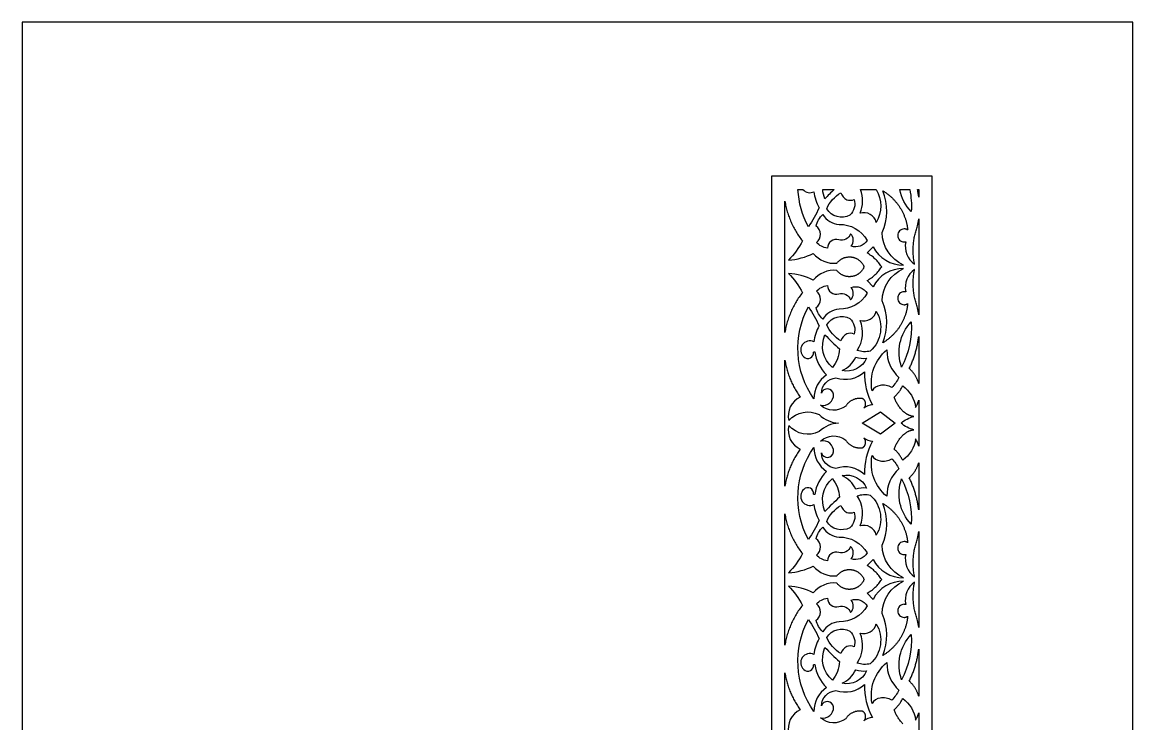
# Model space of a CAD drawing. Extents: x -415 to 415, y -1000 to 1000.
# Drawn here: x -415 to 415, y 476 to 1000 of the extents above; entities that cross this region are included whole.
import ezdxf

# ---------------------------------------------------------------- set-up
doc = ezdxf.new("R2010")
doc.units = 0
doc.header["$MEASUREMENT"] = 0
doc.layers.add('BITMAP_LAYER', color=18, linetype='CONTINUOUS')

msp = doc.modelspace()

# ---------------------------------------------------------------- linework, layer by layer
at = {"layer": 'BITMAP_LAYER'}
for points in [[(-415, -1000), (415, -1000), (415, 1000), (-415, 1000)], [(145, -885), (265, -885), (265, 885), (145, 885)], [(255, 869.31), (254.82, 870.74), (254.62, 872.17), (254.38, 873.59), (254.26, 874.29), (254.12, 875), (255, 875)], [(255, 730.09), (254.88, 730.5), (254.76, 730.9), (254.63, 731.3), (254.49, 731.7), (254.35, 732.1), (254.2, 732.49), (254.04, 732.88), (253.87, 733.27), (253.7, 733.65), (253.52, 734.03), (253.33, 734.41), (253.14, 734.78), (252.94, 735.15), (252.73, 735.52), (252.52, 735.88), (252.3, 736.24), (252.07, 736.59), (251.84, 736.94), (251.6, 737.29), (251.35, 737.63), (251.1, 737.97), (250.84, 738.3), (250.57, 738.63), (250.3, 738.96), (250.02, 739.28), (249.74, 739.59), (249.45, 739.9), (249.15, 740.21), (248.85, 740.51), (248.54, 740.8), (248.23, 741.09), (247.91, 741.38), (248.25, 742.08), (248.59, 742.79), (248.93, 743.51), (249.25, 744.22), (249.57, 744.94), (249.87, 745.67), (250.17, 746.39), (250.47, 747.12), (250.75, 747.85), (251.03, 748.59), (251.29, 749.33), (251.55, 750.07), (251.8, 750.81), (252.05, 751.56), (252.28, 752.3), (252.51, 753.05), (252.73, 753.81), (252.94, 754.56), (253.14, 755.32), (253.33, 756.08), (253.52, 756.84), (253.69, 757.6), (253.86, 758.37), (254.02, 759.14), (254.17, 759.9), (254.32, 760.68), (254.45, 761.45), (254.58, 762.22), (254.7, 763), (254.81, 763.78), (254.91, 764.55), (255, 765.33)], [(237.34, 700.56), (226.39, 692.22), (212.67, 700.56), (226.39, 708.91)], [(255, 635.79), (254.91, 636.57), (254.81, 637.35), (254.7, 638.13), (254.58, 638.9), (254.45, 639.68), (254.32, 640.45), (254.17, 641.22), (254.02, 641.99), (253.86, 642.76), (253.69, 643.52), (253.52, 644.29), (253.33, 645.05), (253.14, 645.81), (252.94, 646.56), (252.73, 647.32), (252.51, 648.07), (252.28, 648.82), (252.05, 649.57), (251.8, 650.32), (251.55, 651.06), (251.29, 651.8), (251.03, 652.54), (250.75, 653.27), (250.47, 654), (250.17, 654.73), (249.87, 655.46), (249.57, 656.18), (249.25, 656.9), (248.93, 657.62), (248.59, 658.33), (248.25, 659.04), (247.91, 659.75), (248.23, 660.03), (248.54, 660.32), (248.85, 660.62), (249.15, 660.92), (249.45, 661.22), (249.74, 661.53), (250.02, 661.85), (250.3, 662.17), (250.57, 662.49), (250.84, 662.82), (251.1, 663.16), (251.35, 663.49), (251.6, 663.84), (251.84, 664.18), (252.07, 664.53), (252.3, 664.89), (252.52, 665.25), (252.73, 665.61), (252.94, 665.98), (253.14, 666.35), (253.33, 666.72), (253.52, 667.1), (253.7, 667.48), (253.87, 667.86), (254.04, 668.25), (254.2, 668.63), (254.35, 669.03), (254.49, 669.42), (254.63, 669.82), (254.76, 670.22), (254.88, 670.63), (255, 671.03)], [(255, 496.57), (254.88, 496.98), (254.76, 497.38), (254.63, 497.78), (254.49, 498.18), (254.35, 498.58), (254.2, 498.97), (254.04, 499.36), (253.87, 499.74), (253.7, 500.13), (253.52, 500.51), (253.33, 500.89), (253.14, 501.26), (252.94, 501.63), (252.73, 501.99), (252.52, 502.36), (252.3, 502.72), (252.07, 503.07), (251.84, 503.42), (251.6, 503.77), (251.35, 504.11), (251.1, 504.45), (250.84, 504.78), (250.57, 505.11), (250.3, 505.44), (250.02, 505.76), (249.74, 506.07), (249.45, 506.38), (249.15, 506.69), (248.85, 506.99), (248.54, 507.28), (248.23, 507.57), (247.91, 507.86), (248.25, 508.56), (248.59, 509.27), (248.93, 509.99), (249.25, 510.7), (249.57, 511.42), (249.87, 512.15), (250.17, 512.87), (250.47, 513.6), (250.75, 514.33), (251.03, 515.07), (251.29, 515.81), (251.55, 516.55), (251.8, 517.29), (252.05, 518.03), (252.28, 518.78), (252.51, 519.53), (252.73, 520.28), (252.94, 521.04), (253.14, 521.8), (253.33, 522.56), (253.52, 523.32), (253.69, 524.08), (253.86, 524.85), (254.02, 525.61), (254.17, 526.38), (254.32, 527.15), (254.45, 527.93), (254.58, 528.7), (254.7, 529.48), (254.81, 530.25), (254.91, 531.03), (255, 531.81)]]:
    msp.add_lwpolyline(points, close=True, dxfattribs=at)
for points in [[(176.74, 873.39, 0.104328), (180.56, 861.42, -0.046557), (172.58, 847.22, -0.112357), (164.79, 875), (168.5, 875, 0.343414)], [(184.97, 868.07, -0.085335), (183.24, 875), (191.74, 875, 0.021657)], [(196.86, 872.6, 0.231072), (201.26, 867.44, 0.211684), (206.73, 867.69, -0.293727), (203.54, 855.96, -0.392189), (186.22, 860.65, -0.163302)], [(223.3, 850.5, 0.420521), (211.16, 857.38, 0.19841), (211.47, 875), (223.16, 875, -0.276216)], [(228.21, 874.09), (228.69, 873.79), (229.18, 873.49), (229.65, 873.18), (230.12, 872.86), (230.59, 872.54), (231.05, 872.21), (231.51, 871.87), (231.96, 871.53), (232.4, 871.18), (232.84, 870.83), (233.27, 870.47), (233.7, 870.11), (234.12, 869.73), (234.53, 869.36), (234.94, 868.97), (235.35, 868.59), (235.74, 868.19), (236.13, 867.79), (236.52, 867.39), (236.9, 866.98), (237.27, 866.57), (237.64, 866.15), (238, 865.72), (238.35, 865.29), (238.7, 864.86), (239.04, 864.42), (239.38, 863.97), (239.71, 863.52), (240.03, 863.07), (240.34, 862.61), (240.65, 862.15), (240.95, 861.68), (241.25, 861.21), (241.54, 860.73), (241.82, 860.25), (242.09, 859.77), (242.36, 859.28), (242.62, 858.79), (242.88, 858.29), (243.12, 857.8), (243.36, 857.29), (243.59, 856.79), (243.82, 856.28), (244.04, 855.76), (244.25, 855.24), (244.45, 854.72), (244.65, 854.2), (244.84, 853.67), (245.02, 853.14), (245.19, 852.61), (245.36, 852.07), (245.51, 851.54), (245.66, 850.99), (245.81, 850.45), (245.94, 849.9), (246.07, 849.35), (246.19, 848.8), (246.3, 848.25), (246.4, 847.69), (246.5, 847.13), (246.59, 846.57), (246.66, 846.01), (246.74, 845.44), (246.8, 844.87), (246.5, 845.05), (246.2, 845.2), (245.88, 845.33), (245.56, 845.43), (245.22, 845.52), (244.89, 845.58), (244.54, 845.61), (244.2, 845.63, 0.414214), (239.33, 840.76, 0.414214), (244.2, 835.9), (244.47, 835.9), (244.74, 835.93), (245.01, 835.96), (245.27, 836.02, 0.297221), (251.95, 819.23), (251.77, 820.13), (251.6, 821.03), (251.45, 821.93), (251.32, 822.83), (251.2, 823.74), (251.1, 824.65), (251.01, 825.55), (250.95, 826.46), (250.89, 827.37), (250.86, 828.28), (250.84, 829.19), (250.84, 830.1), (250.85, 831), (250.88, 831.91), (250.93, 832.82), (251, 833.72), (251.08, 834.63), (251.17, 835.53), (251.28, 836.43), (251.41, 837.33), (251.56, 838.22), (251.72, 839.12), (251.9, 840.01), (252.09, 840.9), (252.3, 841.78), (252.52, 842.66), (252.77, 843.54), (253.02, 844.42), (253.3, 845.29), (253.59, 846.16), (253.89, 847.02), (254.22, 847.88), (254.45, 849.18), (254.66, 850.48), (254.84, 851.78), (255, 853.09), (255, 817.32), (255, 817.32), (255, 817.32), (255, 781.56), (254.84, 782.86), (254.66, 784.17), (254.45, 785.47), (254.22, 786.77), (253.89, 787.63), (253.59, 788.49), (253.3, 789.36), (253.02, 790.23), (252.77, 791.1), (252.52, 791.98), (252.3, 792.87), (252.09, 793.75), (251.9, 794.64), (251.72, 795.53), (251.56, 796.42), (251.41, 797.32), (251.28, 798.22), (251.17, 799.12), (251.08, 800.02), (251, 800.93), (250.93, 801.83), (250.88, 802.74), (250.85, 803.64), (250.84, 804.55), (250.84, 805.46), (250.86, 806.37), (250.89, 807.28), (250.95, 808.19), (251.01, 809.09), (251.1, 810), (251.2, 810.91), (251.32, 811.81), (251.45, 812.72), (251.6, 813.62), (251.77, 814.52), (251.95, 815.42, 0.297221), (245.27, 798.63), (245.01, 798.68), (244.74, 798.72), (244.47, 798.74), (244.2, 798.75, 0.414214), (239.33, 793.89, 0.414214), (244.2, 789.02), (244.54, 789.03), (244.89, 789.07), (245.22, 789.13), (245.56, 789.21), (245.88, 789.32), (246.2, 789.45), (246.5, 789.6), (246.8, 789.77), (246.74, 789.21), (246.66, 788.64), (246.59, 788.08), (246.5, 787.52), (246.4, 786.96), (246.3, 786.4), (246.19, 785.85), (246.07, 785.29), (245.94, 784.74), (245.81, 784.2), (245.66, 783.65), (245.51, 783.11), (245.36, 782.57), (245.19, 782.04), (245.02, 781.5), (244.84, 780.97), (244.65, 780.45), (244.45, 779.92), (244.25, 779.4), (244.04, 778.89), (243.82, 778.37), (243.59, 777.86), (243.36, 777.36), (243.12, 776.85), (242.88, 776.35), (242.62, 775.86), (242.36, 775.37), (242.09, 774.88), (241.82, 774.39), (241.54, 773.91), (241.25, 773.44), (240.95, 772.97), (240.65, 772.5), (240.34, 772.04), (240.03, 771.58), (239.71, 771.13), (239.38, 770.68), (239.04, 770.23), (238.7, 769.79), (238.35, 769.36), (238, 768.93), (237.64, 768.5), (237.27, 768.08), (236.9, 767.67), (236.52, 767.26), (236.13, 766.85), (235.74, 766.45), (235.35, 766.06), (234.94, 765.67), (234.53, 765.29), (234.12, 764.91), (233.7, 764.54), (233.27, 764.18), (232.84, 763.82), (232.4, 763.46), (231.96, 763.12), (231.51, 762.77), (231.05, 762.44), (230.59, 762.11), (230.12, 761.79), (229.65, 761.47), (229.18, 761.16), (228.69, 760.86), (228.21, 760.56, 0.201358), (227.73, 791.79, -0.293471), (243.65, 816.01, 0.28506), (220.98, 802.45), (216.45, 806.98), (217.27, 807.46), (218.07, 807.98), (218.85, 808.51), (219.62, 809.07), (220.37, 809.64), (221.1, 810.24), (221.82, 810.86), (222.51, 811.51), (223.18, 812.17), (223.84, 812.85), (224.48, 813.55), (225.09, 814.27), (225.68, 815), (226.26, 815.76), (226.81, 816.53), (227.34, 817.32), (227.34, 817.32), (227.34, 817.32), (226.81, 818.11), (226.26, 818.89), (225.68, 819.64), (225.09, 820.38), (224.48, 821.1), (223.84, 821.8), (223.18, 822.48), (222.51, 823.14), (221.82, 823.78), (221.1, 824.4), (220.37, 825), (219.62, 825.58), (218.85, 826.14), (218.07, 826.67), (217.27, 827.18), (216.45, 827.67), (220.98, 832.2, 0.28506), (243.65, 818.64, -0.293471), (227.73, 842.85, 0.201358)], [(249.45, 858.55, -0.144687), (240.9, 875), (248.33, 875, -0.063922)], [(155, 866.41), (155.17, 865.4), (155.36, 864.39), (155.56, 863.38), (155.78, 862.38), (156.02, 861.39), (156.27, 860.39), (156.53, 859.41), (156.82, 858.42), (157.11, 857.44), (157.42, 856.47), (157.75, 855.5), (158.1, 854.54), (158.45, 853.58), (158.83, 852.63), (159.22, 851.68), (159.62, 850.74), (160.04, 849.81), (160.47, 848.88), (160.92, 847.96), (161.39, 847.04), (161.86, 846.13), (162.36, 845.23), (162.86, 844.34), (163.39, 843.45), (163.92, 842.58), (164.47, 841.71), (165.04, 840.84), (165.62, 839.99), (166.21, 839.14), (166.82, 838.31), (167.44, 837.48), (168.08, 836.66, -0.078206), (157.74, 822.32, 0.099058), (176.23, 827.36, 0.253489), (193.84, 820.05), (194.11, 820.38), (194.38, 820.71), (194.66, 821.02), (194.95, 821.32), (195.24, 821.6), (195.54, 821.87), (195.85, 822.13), (196.17, 822.38), (196.49, 822.61), (196.82, 822.84), (197.15, 823.04), (197.49, 823.24), (197.83, 823.43), (198.18, 823.6), (198.53, 823.76), (198.88, 823.9), (199.24, 824.04), (199.6, 824.16), (199.97, 824.27), (200.33, 824.37), (200.7, 824.45), (201.07, 824.53), (201.45, 824.59), (201.82, 824.64), (202.2, 824.68), (202.57, 824.7), (202.95, 824.72), (203.32, 824.72), (203.7, 824.71), (204.07, 824.69), (204.45, 824.66), (204.82, 824.61), (205.19, 824.56), (205.56, 824.49), (205.93, 824.41), (206.29, 824.32), (206.65, 824.22), (207.01, 824.1), (207.37, 823.98), (207.72, 823.84), (208.06, 823.7), (208.41, 823.54), (208.74, 823.37), (209.08, 823.19), (209.41, 823), (209.73, 822.79), (210.04, 822.58), (210.35, 822.36), (210.66, 822.12), (210.95, 821.88), (211.24, 821.62), (211.52, 821.35), (211.79, 821.07), (212.06, 820.78), (212.31, 820.49), (212.56, 820.18), (212.8, 819.86), (213.03, 819.52), (213.25, 819.18), (213.46, 818.83), (213.66, 818.47), (213.84, 818.1), (214.02, 817.72), (214.18, 817.32), (214.02, 816.93), (213.84, 816.55), (213.66, 816.18), (213.46, 815.82), (213.25, 815.46), (213.03, 815.12), (212.8, 814.79), (212.56, 814.47), (212.31, 814.16), (212.06, 813.86), (211.79, 813.57), (211.52, 813.3), (211.24, 813.03), (210.95, 812.77), (210.66, 812.53), (210.35, 812.29), (210.04, 812.07), (209.73, 811.85), (209.41, 811.65), (209.08, 811.46), (208.74, 811.28), (208.41, 811.11), (208.06, 810.95), (207.72, 810.8), (207.37, 810.67), (207.01, 810.54), (206.65, 810.43), (206.29, 810.33), (205.93, 810.24), (205.56, 810.16), (205.19, 810.09), (204.82, 810.04), (204.45, 809.99), (204.07, 809.96), (203.7, 809.94), (203.32, 809.93), (202.95, 809.93), (202.57, 809.94), (202.2, 809.97), (201.82, 810.01), (201.45, 810.06), (201.07, 810.12), (200.7, 810.19), (200.33, 810.28), (199.97, 810.38), (199.6, 810.49), (199.24, 810.61), (198.88, 810.74), (198.53, 810.89), (198.18, 811.05), (197.83, 811.22), (197.49, 811.41), (197.15, 811.6), (196.82, 811.81), (196.49, 812.03), (196.17, 812.27), (195.85, 812.51), (195.54, 812.77), (195.24, 813.05), (194.95, 813.33), (194.66, 813.63), (194.38, 813.94), (194.11, 814.26), (193.84, 814.6, 0.253489), (176.23, 807.28, 0.099058), (157.74, 812.33, -0.078206), (168.08, 797.99), (167.44, 797.17), (166.82, 796.34), (166.21, 795.5), (165.62, 794.66), (165.04, 793.8), (164.47, 792.94), (163.92, 792.07), (163.39, 791.19), (162.86, 790.31), (162.36, 789.41), (161.86, 788.51), (161.39, 787.61), (160.92, 786.69), (160.47, 785.77), (160.04, 784.84), (159.62, 783.91), (159.22, 782.97), (158.83, 782.02), (158.45, 781.07), (158.1, 780.11), (157.75, 779.15), (157.42, 778.18), (157.11, 777.2), (156.82, 776.22), (156.53, 775.24), (156.27, 774.25), (156.02, 773.26), (155.78, 772.26), (155.56, 771.26), (155.36, 770.26), (155.17, 769.25), (155, 768.24)], [(183.36, 856.4, 0.242634), (195.49, 848.95, -0.280967), (216.38, 837.09, -0.358891), (204.65, 832.74, 0.369609), (204.11, 841.97, -0.384853), (195.31, 837.54, 0.48266), (186.74, 831.3, -0.17375), (178.51, 835.59, 0.528808), (178.25, 847.77, -0.140873)], [(186.74, 803.35, 0.48266), (195.31, 797.11, -0.384853), (204.11, 792.68, 0.369609), (204.65, 801.91, -0.358891), (216.38, 797.56, -0.280967), (195.49, 785.7, 0.242634), (183.36, 778.25, -0.140873), (178.25, 786.87, 0.528808), (178.51, 799.06, -0.17375)], [(172.58, 787.43, -0.046557), (180.56, 773.23, 0.104328), (176.74, 761.26, 0.880107), (169.12, 750.04, 0.708801), (176.48, 753.62, -0.18041), (177.36, 753.76, 0.164445), (186.15, 736.6, 0.253104), (176.73, 718.74, -0.286298)], [(223.3, 784.15, -0.354773), (218.85, 754.39, -0.155287), (208.96, 754.92, 0.259642), (211.16, 777.26, 0.420521)], [(186.22, 773.99, -0.392189), (203.54, 778.69, -0.293727), (206.73, 766.95, 0.211684), (201.26, 767.2, 0.231072), (196.86, 762.04, -0.163302)], [(249.45, 776.1, -0.135946), (242.24, 742.28, -0.285871)], [(184.97, 766.58, 0.034019), (195.87, 755.96, -0.142886), (190.56, 742.04, -0.331334)], [(155, 747.56), (155.16, 746.63), (155.33, 745.71), (155.51, 744.78), (155.71, 743.86), (155.92, 742.95), (156.15, 742.03), (156.38, 741.12), (156.63, 740.22), (156.9, 739.31), (157.17, 738.41), (157.46, 737.52), (157.77, 736.63), (158.08, 735.74), (158.41, 734.86), (158.75, 733.99), (159.11, 733.12), (159.47, 732.25), (159.85, 731.39), (160.24, 730.53), (160.65, 729.68), (161.07, 728.84), (161.5, 728), (161.94, 727.16), (162.39, 726.34), (162.86, 725.52), (163.34, 724.7), (163.83, 723.89), (164.33, 723.09), (164.85, 722.3), (165.38, 721.51), (165.92, 720.73), (166.47, 719.95, 0.362219), (157.98, 702.44, -0.343365), (180.68, 706.9, 0.182087), (195.06, 700.56, 0.182087), (180.68, 694.22, -0.343365), (157.98, 698.68, 0.362219), (166.47, 681.17), (165.92, 680.4), (165.38, 679.62), (164.85, 678.83), (164.33, 678.03), (163.83, 677.23), (163.34, 676.42), (162.86, 675.61), (162.39, 674.79), (161.94, 673.96), (161.5, 673.13), (161.07, 672.29), (160.65, 671.44), (160.24, 670.59), (159.85, 669.74), (159.47, 668.88), (159.11, 668.01), (158.75, 667.14), (158.41, 666.26), (158.08, 665.38), (157.77, 664.5), (157.46, 663.61), (157.17, 662.71), (156.9, 661.81), (156.63, 660.91), (156.38, 660), (156.15, 659.09), (155.92, 658.18), (155.71, 657.26), (155.51, 656.34), (155.33, 655.42), (155.16, 654.49), (155, 653.56)], [(207.94, 749.83, 0.094175), (216.03, 749.02, -0.358347), (197.74, 739.79, 0.177653)], [(231.19, 755.2, 0.210839), (240.12, 734.66, -0.083811), (234.94, 727.2, 0.166766), (226.16, 728.76, 0.230321), (220.18, 724.75, -0.275821)], [(214.52, 738.92, 0.137585), (220.42, 714.16, 0.139367), (214, 711.67), (214.2, 711.89), (214.39, 712.12), (214.56, 712.35), (214.72, 712.59), (214.85, 712.83), (214.97, 713.08), (215.07, 713.33), (215.16, 713.58), (215.23, 713.84), (215.28, 714.1), (215.32, 714.36), (215.34, 714.62), (215.35, 714.88), (215.34, 715.14), (215.32, 715.39), (215.28, 715.65), (215.23, 715.9), (215.17, 716.15), (215.09, 716.39), (215, 716.63), (214.9, 716.87), (214.79, 717.1), (214.66, 717.32), (214.52, 717.54), (214.37, 717.74), (214.21, 717.94), (214.03, 718.13), (213.85, 718.31), (213.66, 718.48), (213.45, 718.64), (213.24, 718.79), (213.01, 718.92), (212.56, 718.99), (212.1, 719.03), (211.64, 719.06), (211.18, 719.07), (210.72, 719.07), (210.27, 719.05), (209.82, 719.01), (209.37, 718.96), (208.92, 718.89), (208.48, 718.8), (208.04, 718.7), (207.6, 718.59), (207.17, 718.46), (206.75, 718.31), (206.33, 718.15), (205.92, 717.98), (205.51, 717.79), (205.11, 717.59), (204.71, 717.37), (204.33, 717.14), (203.95, 716.89), (203.58, 716.63), (203.22, 716.36), (202.86, 716.07), (202.52, 715.77), (202.19, 715.46), (201.87, 715.14), (201.55, 714.8), (201.25, 714.45), (200.96, 714.09), (200.69, 713.71), (200.42, 713.33, -0.369668), (181.66, 713.95, 0.498191), (191.34, 722.11, 0.816534), (182.24, 722.82, -0.380149), (193.17, 734.36, 0.273416)], [(243.04, 728.34, -0.208868), (252.7, 712.31), (253.06, 712.97), (253.41, 713.63), (253.73, 714.31), (254.03, 714.99), (254.31, 715.68), (254.56, 716.38), (254.79, 717.09), (255, 717.8), (255, 700.56), (255, 683.33), (254.79, 684.04), (254.56, 684.75), (254.31, 685.44), (254.03, 686.14), (253.73, 686.82), (253.41, 687.49), (253.06, 688.16), (252.7, 688.81, -0.208868), (243.04, 672.78), (242.75, 673.38), (242.44, 673.96), (242.11, 674.54), (241.77, 675.1), (241.42, 675.66), (241.05, 676.21), (240.67, 676.74), (240.28, 677.27), (239.87, 677.79), (239.45, 678.3), (239.01, 678.79), (238.57, 679.28), (238.11, 679.75), (237.64, 680.21), (237.15, 680.67), (236.66, 681.1), (236.89, 681.72), (237.13, 682.34), (237.39, 682.96), (237.67, 683.58), (237.97, 684.2), (238.28, 684.82), (238.61, 685.44), (238.96, 686.05), (239.32, 686.66), (239.7, 687.26), (240.09, 687.85), (240.5, 688.43), (240.93, 688.99), (241.36, 689.55), (241.82, 690.09), (242.28, 690.61), (242.76, 691.11), (243.26, 691.6), (243.76, 692.06), (244.28, 692.51), (244.81, 692.93), (245.36, 693.32), (245.91, 693.69), (246.19, 693.86), (246.48, 694.03), (246.76, 694.19), (247.05, 694.34), (247.34, 694.48), (247.64, 694.62), (247.94, 694.75), (248.24, 694.87), (248.54, 694.98), (248.84, 695.08), (249.15, 695.18), (249.46, 695.26), (249.77, 695.34), (250.09, 695.41), (250.41, 695.46), (250.73, 695.51), (251.05, 695.55), (251.37, 695.58, -0.124553), (241.87, 700.56, -0.124553), (251.37, 705.55), (251.05, 705.58), (250.73, 705.61), (250.41, 705.66), (250.09, 705.72), (249.77, 705.79), (249.46, 705.86), (249.15, 705.95), (248.84, 706.04), (248.54, 706.14), (248.24, 706.26), (247.94, 706.38), (247.64, 706.5), (247.34, 706.64), (247.05, 706.78), (246.76, 706.94), (246.48, 707.1), (246.19, 707.26), (245.91, 707.44), (245.36, 707.8), (244.81, 708.2), (244.28, 708.62), (243.76, 709.06), (243.26, 709.53), (242.76, 710.01), (242.28, 710.52), (241.82, 711.04), (241.36, 711.58), (240.93, 712.13), (240.5, 712.7), (240.09, 713.28), (239.7, 713.87), (239.32, 714.47), (238.96, 715.07), (238.61, 715.69), (238.28, 716.3), (237.97, 716.92), (237.67, 717.54), (237.39, 718.17), (237.13, 718.79), (236.89, 719.41), (236.66, 720.02), (237.15, 720.46), (237.64, 720.91), (238.11, 721.37), (238.57, 721.85), (239.01, 722.33), (239.45, 722.83), (239.87, 723.34), (240.28, 723.85), (240.67, 724.38), (241.05, 724.92), (241.42, 725.47), (241.77, 726.02), (242.11, 726.59), (242.44, 727.16), (242.75, 727.75)], [(181.66, 687.18, -0.369668), (200.42, 687.8), (200.69, 687.41), (200.96, 687.04), (201.25, 686.68), (201.55, 686.33), (201.87, 685.99), (202.19, 685.66), (202.52, 685.35), (202.86, 685.05), (203.22, 684.77), (203.58, 684.49), (203.95, 684.23), (204.33, 683.99), (204.71, 683.76), (205.11, 683.54), (205.51, 683.34), (205.92, 683.15), (206.33, 682.97), (206.75, 682.81), (207.17, 682.67), (207.6, 682.54), (208.04, 682.42), (208.48, 682.32), (208.92, 682.24), (209.37, 682.17), (209.82, 682.12), (210.27, 682.08), (210.72, 682.06), (211.18, 682.05), (211.64, 682.07), (212.1, 682.09), (212.56, 682.14), (213.01, 682.2), (213.24, 682.34), (213.45, 682.48), (213.66, 682.64), (213.85, 682.81), (214.03, 682.99), (214.21, 683.18), (214.37, 683.38), (214.52, 683.59), (214.66, 683.81), (214.79, 684.03), (214.9, 684.26), (215, 684.49), (215.09, 684.73), (215.17, 684.98), (215.23, 685.23), (215.28, 685.48), (215.32, 685.73), (215.34, 685.99), (215.35, 686.25), (215.34, 686.51), (215.32, 686.77), (215.28, 687.03), (215.23, 687.28), (215.16, 687.54), (215.07, 687.8), (214.97, 688.05), (214.85, 688.29), (214.72, 688.54), (214.56, 688.78), (214.39, 689.01), (214.2, 689.24), (214, 689.46, 0.139367), (220.42, 686.97, 0.137585), (214.52, 662.2, 0.273416), (193.17, 666.76, -0.380149), (182.24, 678.31, 0.816534), (191.34, 679.02, 0.498191)], [(176.73, 682.38, 0.253104), (186.15, 664.53, 0.164445), (177.36, 647.37, -0.18041), (176.48, 647.5, 0.708801), (169.12, 651.08, 0.880107), (176.74, 639.87, 0.104328), (180.56, 627.89, -0.046557), (172.58, 613.7, -0.286298)], [(220.18, 676.37, 0.230321), (226.16, 672.36, 0.166766), (234.94, 673.93, -0.083811), (240.12, 666.47, 0.210839), (231.19, 645.93, -0.275821)], [(190.56, 659.09, -0.142886), (195.87, 645.16, 0.034019), (184.97, 634.55, -0.331334)], [(197.74, 661.33, -0.358347), (216.03, 652.1, 0.094175), (207.94, 651.29, 0.177653)], [(242.24, 658.84, -0.135946), (249.45, 625.03, -0.285871)], [(208.96, 646.21, -0.155287), (218.85, 646.73, -0.354773), (223.3, 616.98, 0.420521), (211.16, 623.86, 0.259642)], [(228.21, 640.57), (228.69, 640.27), (229.18, 639.97), (229.65, 639.66), (230.12, 639.34), (230.59, 639.02), (231.05, 638.69), (231.51, 638.35), (231.96, 638.01), (232.4, 637.66), (232.84, 637.31), (233.27, 636.95), (233.7, 636.58), (234.12, 636.21), (234.53, 635.84), (234.94, 635.45), (235.35, 635.06), (235.74, 634.67), (236.13, 634.27), (236.52, 633.87), (236.9, 633.46), (237.27, 633.04), (237.64, 632.62), (238, 632.2), (238.35, 631.77), (238.7, 631.33), (239.04, 630.89), (239.38, 630.45), (239.71, 630), (240.03, 629.55), (240.34, 629.09), (240.65, 628.63), (240.95, 628.16), (241.25, 627.69), (241.54, 627.21), (241.82, 626.73), (242.09, 626.25), (242.36, 625.76), (242.62, 625.27), (242.88, 624.77), (243.12, 624.27), (243.36, 623.77), (243.59, 623.26), (243.82, 622.75), (244.04, 622.24), (244.25, 621.72), (244.45, 621.2), (244.65, 620.68), (244.84, 620.15), (245.02, 619.62), (245.19, 619.09), (245.36, 618.55), (245.51, 618.01), (245.66, 617.47), (245.81, 616.93), (245.94, 616.38), (246.07, 615.83), (246.19, 615.28), (246.3, 614.72), (246.4, 614.17), (246.5, 613.61), (246.59, 613.05), (246.66, 612.48), (246.74, 611.92), (246.8, 611.35), (246.5, 611.52), (246.2, 611.68), (245.88, 611.8), (245.56, 611.91), (245.22, 611.99), (244.89, 612.05), (244.54, 612.09), (244.2, 612.1, 0.414214), (239.33, 607.24, 0.414214), (244.2, 602.37), (244.47, 602.38), (244.74, 602.4), (245.01, 602.44), (245.27, 602.49, 0.297221), (251.95, 585.71), (251.77, 586.61), (251.6, 587.51), (251.45, 588.41), (251.32, 589.31), (251.2, 590.22), (251.1, 591.12), (251.01, 592.03), (250.95, 592.94), (250.89, 593.85), (250.86, 594.76), (250.84, 595.67), (250.84, 596.57), (250.85, 597.48), (250.88, 598.39), (250.93, 599.29), (251, 600.2), (251.08, 601.1), (251.17, 602.01), (251.28, 602.91), (251.41, 603.8), (251.56, 604.7), (251.72, 605.59), (251.9, 606.49), (252.09, 607.37), (252.3, 608.26), (252.52, 609.14), (252.77, 610.02), (253.02, 610.9), (253.3, 611.77), (253.59, 612.63), (253.89, 613.5), (254.22, 614.35), (254.45, 615.65), (254.66, 616.96), (254.84, 618.26), (255, 619.57), (255, 583.8), (255, 583.8), (255, 583.8), (255, 548.03), (254.84, 549.34), (254.66, 550.65), (254.45, 551.95), (254.22, 553.25), (253.89, 554.11), (253.59, 554.97), (253.3, 555.84), (253.02, 556.71), (252.77, 557.58), (252.52, 558.46), (252.3, 559.34), (252.09, 560.23), (251.9, 561.12), (251.72, 562.01), (251.56, 562.9), (251.41, 563.8), (251.28, 564.7), (251.17, 565.6), (251.08, 566.5), (251, 567.4), (250.93, 568.31), (250.88, 569.22), (250.85, 570.12), (250.84, 571.03), (250.84, 571.94), (250.86, 572.85), (250.89, 573.76), (250.95, 574.66), (251.01, 575.57), (251.1, 576.48), (251.2, 577.38), (251.32, 578.29), (251.45, 579.19), (251.6, 580.1), (251.77, 581), (251.95, 581.9, 0.297221), (245.27, 565.11), (245.01, 565.16), (244.74, 565.2), (244.47, 565.22), (244.2, 565.23, 0.414214), (239.33, 560.36, 0.414214), (244.2, 555.5), (244.54, 555.51), (244.89, 555.55), (245.22, 555.61), (245.56, 555.69), (245.88, 555.8), (246.2, 555.93), (246.5, 556.08), (246.8, 556.25), (246.74, 555.68), (246.66, 555.12), (246.59, 554.56), (246.5, 553.99), (246.4, 553.44), (246.3, 552.88), (246.19, 552.32), (246.07, 551.77), (245.94, 551.22), (245.81, 550.68), (245.66, 550.13), (245.51, 549.59), (245.36, 549.05), (245.19, 548.51), (245.02, 547.98), (244.84, 547.45), (244.65, 546.93), (244.45, 546.4), (244.25, 545.88), (244.04, 545.36), (243.82, 544.85), (243.59, 544.34), (243.36, 543.83), (243.12, 543.33), (242.88, 542.83), (242.62, 542.34), (242.36, 541.84), (242.09, 541.36), (241.82, 540.87), (241.54, 540.39), (241.25, 539.92), (240.95, 539.45), (240.65, 538.98), (240.34, 538.52), (240.03, 538.06), (239.71, 537.6), (239.38, 537.15), (239.04, 536.71), (238.7, 536.27), (238.35, 535.84), (238, 535.41), (237.64, 534.98), (237.27, 534.56), (236.9, 534.15), (236.52, 533.74), (236.13, 533.33), (235.74, 532.93), (235.35, 532.54), (234.94, 532.15), (234.53, 531.77), (234.12, 531.39), (233.7, 531.02), (233.27, 530.65), (232.84, 530.29), (232.4, 529.94), (231.96, 529.59), (231.51, 529.25), (231.05, 528.92), (230.59, 528.59), (230.12, 528.26), (229.65, 527.95), (229.18, 527.64), (228.69, 527.33), (228.21, 527.04, 0.201358), (227.73, 558.27, -0.293471), (243.65, 582.49, 0.28506), (220.98, 568.93), (216.45, 573.45), (217.27, 573.94), (218.07, 574.45), (218.85, 574.99), (219.62, 575.54), (220.37, 576.12), (221.1, 576.72), (221.82, 577.34), (222.51, 577.98), (223.18, 578.64), (223.84, 579.33), (224.48, 580.03), (225.09, 580.74), (225.68, 581.48), (226.26, 582.24), (226.81, 583.01), (227.34, 583.8), (227.34, 583.8), (227.34, 583.8), (226.81, 584.59), (226.26, 585.37), (225.68, 586.12), (225.09, 586.86), (224.48, 587.58), (223.84, 588.28), (223.18, 588.96), (222.51, 589.62), (221.82, 590.26), (221.1, 590.88), (220.37, 591.48), (219.62, 592.06), (218.85, 592.62), (218.07, 593.15), (217.27, 593.66), (216.45, 594.15), (220.98, 598.68, 0.28506), (243.65, 585.11, -0.293471), (227.73, 609.33, 0.201358)], [(155, 632.89), (155.17, 631.87), (155.36, 630.87), (155.56, 629.86), (155.78, 628.86), (156.02, 627.86), (156.27, 626.87), (156.53, 625.88), (156.82, 624.9), (157.11, 623.92), (157.42, 622.95), (157.75, 621.98), (158.1, 621.02), (158.45, 620.06), (158.83, 619.1), (159.22, 618.16), (159.62, 617.22), (160.04, 616.28), (160.47, 615.36), (160.92, 614.43), (161.39, 613.52), (161.86, 612.61), (162.36, 611.71), (162.86, 610.82), (163.39, 609.93), (163.92, 609.05), (164.47, 608.18), (165.04, 607.32), (165.62, 606.47), (166.21, 605.62), (166.82, 604.78), (167.44, 603.96), (168.08, 603.14, -0.078206), (157.74, 588.8, 0.099058), (176.23, 593.84, 0.253489), (193.84, 586.52), (194.11, 586.86), (194.38, 587.18), (194.66, 587.5), (194.95, 587.79), (195.24, 588.08), (195.54, 588.35), (195.85, 588.61), (196.17, 588.86), (196.49, 589.09), (196.82, 589.31), (197.15, 589.52), (197.49, 589.72), (197.83, 589.9), (198.18, 590.08), (198.53, 590.23), (198.88, 590.38), (199.24, 590.52), (199.6, 590.64), (199.97, 590.75), (200.33, 590.85), (200.7, 590.93), (201.07, 591.01), (201.45, 591.07), (201.82, 591.12), (202.2, 591.16), (202.57, 591.18), (202.95, 591.2), (203.32, 591.2), (203.7, 591.19), (204.07, 591.17), (204.45, 591.13), (204.82, 591.09), (205.19, 591.03), (205.56, 590.97), (205.93, 590.89), (206.29, 590.8), (206.65, 590.7), (207.01, 590.58), (207.37, 590.46), (207.72, 590.32), (208.06, 590.17), (208.41, 590.02), (208.74, 589.85), (209.08, 589.67), (209.41, 589.48), (209.73, 589.27), (210.04, 589.06), (210.35, 588.84), (210.66, 588.6), (210.95, 588.35), (211.24, 588.1), (211.52, 587.83), (211.79, 587.55), (212.06, 587.26), (212.31, 586.96), (212.56, 586.65), (212.8, 586.33), (213.03, 586), (213.25, 585.66), (213.46, 585.31), (213.66, 584.95), (213.84, 584.58), (214.02, 584.19), (214.18, 583.8), (214.02, 583.41), (213.84, 583.03), (213.66, 582.65), (213.46, 582.29), (213.25, 581.94), (213.03, 581.6), (212.8, 581.27), (212.56, 580.95), (212.31, 580.64), (212.06, 580.34), (211.79, 580.05), (211.52, 579.77), (211.24, 579.51), (210.95, 579.25), (210.66, 579), (210.35, 578.77), (210.04, 578.54), (209.73, 578.33), (209.41, 578.13), (209.08, 577.94), (208.74, 577.76), (208.41, 577.59), (208.06, 577.43), (207.72, 577.28), (207.37, 577.15), (207.01, 577.02), (206.65, 576.91), (206.29, 576.81), (205.93, 576.72), (205.56, 576.64), (205.19, 576.57), (204.82, 576.51), (204.45, 576.47), (204.07, 576.44), (203.7, 576.41), (203.32, 576.41), (202.95, 576.41), (202.57, 576.42), (202.2, 576.45), (201.82, 576.49), (201.45, 576.54), (201.07, 576.6), (200.7, 576.67), (200.33, 576.76), (199.97, 576.85), (199.6, 576.96), (199.24, 577.09), (198.88, 577.22), (198.53, 577.37), (198.18, 577.53), (197.83, 577.7), (197.49, 577.88), (197.15, 578.08), (196.82, 578.29), (196.49, 578.51), (196.17, 578.75), (195.85, 578.99), (195.54, 579.25), (195.24, 579.52), (194.95, 579.81), (194.66, 580.11), (194.38, 580.42), (194.11, 580.74), (193.84, 581.08, 0.253489), (176.23, 573.76, 0.099058), (157.74, 578.8, -0.078206), (168.08, 564.47), (167.44, 563.65), (166.82, 562.82), (166.21, 561.98), (165.62, 561.14), (165.04, 560.28), (164.47, 559.42), (163.92, 558.55), (163.39, 557.67), (162.86, 556.79), (162.36, 555.89), (161.86, 554.99), (161.39, 554.08), (160.92, 553.17), (160.47, 552.25), (160.04, 551.32), (159.62, 550.39), (159.22, 549.45), (158.83, 548.5), (158.45, 547.55), (158.1, 546.59), (157.75, 545.62), (157.42, 544.66), (157.11, 543.68), (156.82, 542.7), (156.53, 541.72), (156.27, 540.73), (156.02, 539.74), (155.78, 538.74), (155.56, 537.74), (155.36, 536.74), (155.17, 535.73), (155, 534.72)], [(196.86, 639.08, 0.231072), (201.26, 633.92, 0.211684), (206.73, 634.17, -0.293727), (203.54, 622.44, -0.392189), (186.22, 627.13, -0.163302)], [(183.36, 622.87, 0.242634), (195.49, 615.42, -0.280967), (216.38, 603.57, -0.358891), (204.65, 599.22, 0.369609), (204.11, 608.45, -0.384853), (195.31, 604.01, 0.48266), (186.74, 597.77, -0.17375), (178.51, 602.06, 0.528808), (178.25, 614.25, -0.140873)], [(186.74, 569.83, 0.48266), (195.31, 563.59, -0.384853), (204.11, 559.16, 0.369609), (204.65, 568.39, -0.358891), (216.38, 564.04, -0.280967), (195.49, 552.18, 0.242634), (183.36, 544.73, -0.140873), (178.25, 553.35, 0.528808), (178.51, 565.54, -0.17375)], [(172.58, 553.9, -0.046557), (180.56, 539.71, 0.104328), (176.74, 527.74, 0.880107), (169.12, 516.52, 0.708801), (176.48, 520.1, -0.18041), (177.36, 520.24, 0.164445), (186.15, 503.08, 0.253104), (176.73, 485.22, -0.286298)], [(223.3, 550.62, -0.354773), (218.85, 520.87, -0.155287), (208.96, 521.4, 0.259642), (211.16, 543.74, 0.420521)], [(186.22, 540.47, -0.392189), (203.54, 545.17, -0.293727), (206.73, 533.43, 0.211684), (201.26, 533.68, 0.231072), (196.86, 528.52, -0.163302)], [(249.45, 542.58, -0.135946), (242.24, 508.76, -0.285871)], [(184.97, 533.05, 0.034019), (195.87, 522.44, -0.142886), (190.56, 508.51, -0.331334)], [(207.94, 516.31, 0.094175), (216.03, 515.5, -0.358347), (197.74, 506.27, 0.177653)], [(231.19, 521.67, 0.210839), (240.12, 501.14, -0.083811), (234.94, 493.68, 0.166766), (226.16, 495.24, 0.230321), (220.18, 491.23, -0.275821)], [(214.52, 505.4, 0.137585), (220.42, 480.63, 0.139367), (214, 478.15), (214.2, 478.37), (214.39, 478.59), (214.56, 478.83), (214.72, 479.07), (214.85, 479.31), (214.97, 479.56), (215.07, 479.81), (215.16, 480.06), (215.23, 480.32), (215.28, 480.58), (215.32, 480.84), (215.34, 481.1), (215.35, 481.35), (215.34, 481.61), (215.32, 481.87), (215.28, 482.13), (215.23, 482.38), (215.17, 482.63), (215.09, 482.87), (215, 483.11), (214.9, 483.35), (214.79, 483.58), (214.66, 483.8), (214.52, 484.01), (214.37, 484.22), (214.21, 484.42), (214.03, 484.61), (213.85, 484.79), (213.66, 484.96), (213.45, 485.12), (213.24, 485.27), (213.01, 485.4), (212.56, 485.46), (212.1, 485.51), (211.64, 485.54), (211.18, 485.55), (210.72, 485.55), (210.27, 485.52), (209.82, 485.49), (209.37, 485.44), (208.92, 485.37), (208.48, 485.28), (208.04, 485.18), (207.6, 485.07), (207.17, 484.94), (206.75, 484.79), (206.33, 484.63), (205.92, 484.46), (205.51, 484.27), (205.11, 484.06), (204.71, 483.85), (204.33, 483.61), (203.95, 483.37), (203.58, 483.11), (203.22, 482.84), (202.86, 482.55), (202.52, 482.25), (202.19, 481.94), (201.87, 481.62), (201.55, 481.28), (201.25, 480.93), (200.96, 480.57), (200.69, 480.19), (200.42, 479.81, -0.369668), (181.66, 480.43, 0.498191), (191.34, 488.58, 0.816534), (182.24, 489.3, -0.380149), (193.17, 500.84, 0.273416)]]:
    msp.add_lwpolyline(points, format="xyb", close=True, dxfattribs=at)
for points in [[(155, 420.04), (155, 514.04), (155.16, 513.11), (155.33, 512.18), (155.51, 511.26), (155.71, 510.34), (155.92, 509.42), (156.15, 508.51), (156.38, 507.6), (156.63, 506.69), (156.9, 505.79), (157.17, 504.89), (157.46, 504), (157.77, 503.11), (158.08, 502.22), (158.41, 501.34), (158.75, 500.47), (159.11, 499.59), (159.47, 498.73), (159.85, 497.87), (160.24, 497.01), (160.65, 496.16), (161.07, 495.32), (161.5, 494.48), (161.94, 493.64), (162.39, 492.82), (162.86, 491.99), (163.34, 491.18), (163.83, 490.37), (164.33, 489.57), (164.85, 488.78), (165.38, 487.99), (165.92, 487.21), (166.47, 486.43, 0.362219), (157.98, 468.92, -0.343365)], [(243.26, 476), (242.76, 476.49), (242.28, 477), (241.82, 477.52), (241.36, 478.06), (240.93, 478.61), (240.5, 479.18), (240.09, 479.76), (239.7, 480.35), (239.32, 480.94), (238.96, 481.55), (238.61, 482.16), (238.28, 482.78), (237.97, 483.4), (237.67, 484.02), (237.39, 484.64), (237.13, 485.27), (236.89, 485.89), (236.66, 486.5), (237.15, 486.94), (237.64, 487.39), (238.11, 487.85), (238.57, 488.33), (239.01, 488.81), (239.45, 489.31), (239.87, 489.81), (240.28, 490.33), (240.67, 490.86), (241.05, 491.4), (241.42, 491.94), (241.77, 492.5), (242.11, 493.07), (242.44, 493.64), (242.75, 494.23), (243.04, 494.82, -0.208868), (252.7, 478.79), (253.06, 479.44), (253.41, 480.11), (253.73, 480.78), (254.03, 481.47), (254.31, 482.16), (254.56, 482.86), (254.79, 483.56), (255, 484.28), (255, 467.04)]]:
    msp.add_lwpolyline(points, format="xyb", dxfattribs=at)

doc.saveas('drawing.dxf')
